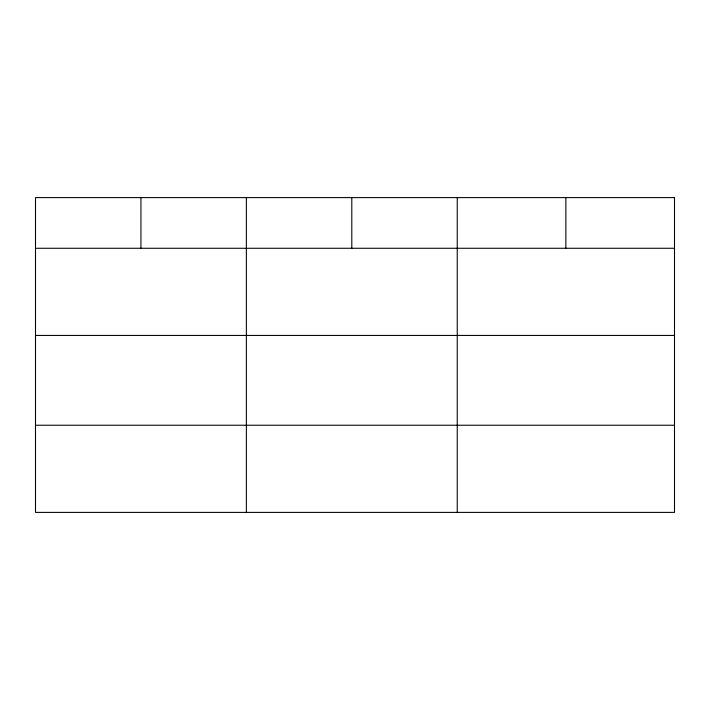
<?xml version="1.0" encoding="UTF-8"?>
<svg xmlns="http://www.w3.org/2000/svg" width="710" height="710" viewBox="0 0 710 710"><rect width="100%" height="100%" fill="white"/><g stroke="black" fill="none" stroke-linecap="round" stroke-linejoin="round"><path stroke-width="1.06" d="M35.5 248.269L674.5 248.269M35.5 335.431L674.5 335.431M35.5 425.237L674.5 425.237M565.87 197.602L565.87 248.269M457.24 197.602L457.24 512.398M351.805 197.602L351.805 248.269M246.37 197.602L246.37 512.398M140.935 197.602L140.935 248.269M674.5 197.602L35.5 197.602L35.5 512.398L674.5 512.398L674.5 197.602"/></g></svg>
